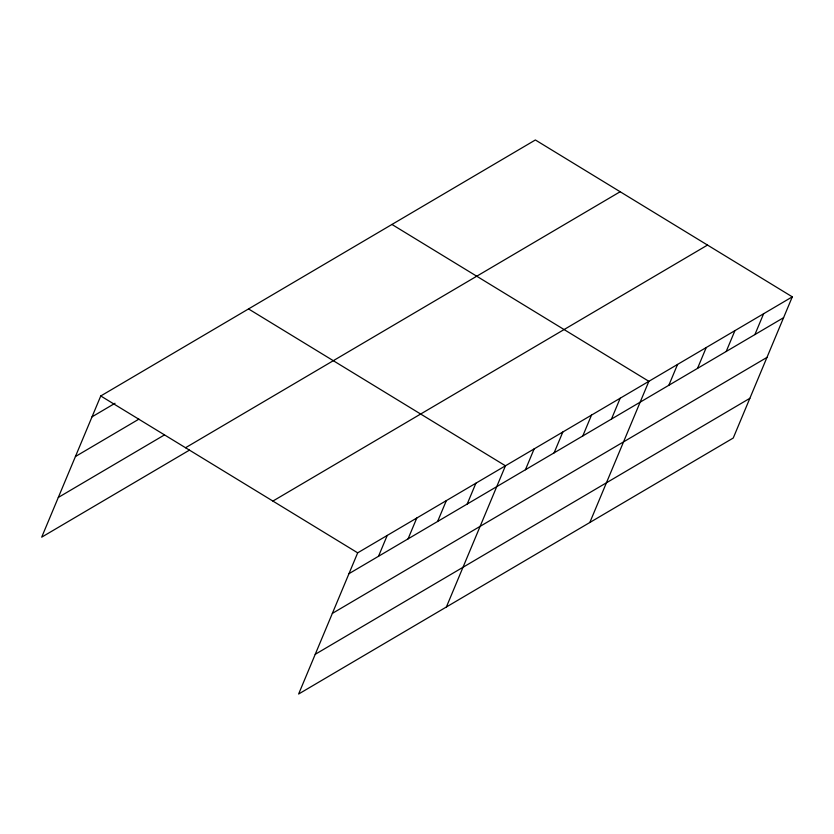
<?xml version="1.0" encoding="UTF-8"?>
<svg xmlns="http://www.w3.org/2000/svg" width="834" height="834" viewBox="0 0 834 834"><rect width="100%" height="100%" fill="white"/><g stroke="black" fill="none" stroke-linecap="round" stroke-linejoin="round"><path stroke-width="1.25" d="M792.3 296.841L357.682 552.838L298.624 694.024L733.242 438.027L792.3 296.841L535.376 139.976L100.758 395.973L41.7 537.159L189.474 450.12M378.511 556.278L387.237 535.428M408.066 538.879L416.791 518.018M437.621 521.469L446.346 500.608M467.176 504.059L475.901 483.209M446.388 606.985L505.456 465.799L248.532 308.934M525.42 469.761L534.135 448.901M554.099 452.862L562.825 432.012M582.789 435.963L591.504 415.113M611.468 419.064L620.194 398.214M589.815 522.511L648.873 381.315L391.949 224.45M668.837 385.277L677.562 364.427M697.526 368.378L706.242 347.528M726.206 351.489L734.931 330.629M754.895 334.59L763.61 313.74M92.042 416.823L115.019 403.281M75.425 456.532L138.913 419.137M58.307 497.45L164.486 434.91M185.544 447.733L620.162 191.737M272.895 501.067L707.513 245.071M348.956 573.688L783.574 317.691M332.349 613.397L766.967 357.411M315.231 654.315L749.849 398.318M100.758 395.973L357.682 552.838"/></g></svg>
